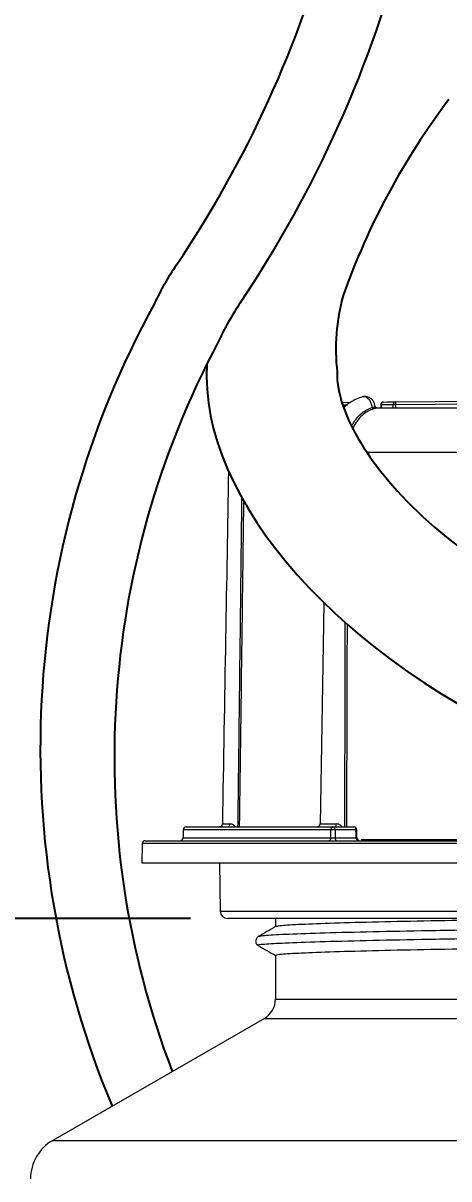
# Model space of a CAD drawing. Header units: inches. Extents: x 4.3 to 18.3, y 1.7 to 16.3.
# Drawn here: x 13.688 to 14.406, y 9.764 to 11.713 of the extents above; entities that cross this region are included whole.
import ezdxf

# ---------------------------------------------------------------- set-up
doc = ezdxf.new("R2010")
doc.units = ezdxf.units.IN
doc.header["$MEASUREMENT"] = 0
doc.header["$PDSIZE"] = -1
doc.layers.add('Dim', color=1, linetype='Continuous')
doc.layers.add('Object', color=4, linetype='Continuous')
doc.styles.get("Standard").update_dxf_attribs({"font": 'romans.shx'})
doc.dimstyles.get("Standard").update_dxf_attribs({"dimtxt": 0.125, "dimasz": 0.18, "dimexe": 0.06, "dimexo": 0.0625, "dimgap": 0.09, "dimtad": 0, "dimtih": 1, "dimtoh": 1, "dimdec": 4, "dimlfac": 2, "dimzin": 4, "dimdsep": 46, "dimlunit": 5, "dimtxsty": 'Standard', "dimcen": 0.09, "dimadec": 0, "dimazin": 1, "dimtfac": 1, "dimtdec": 4, "dimtofl": 0, "dimtmove": 0, "dimatfit": 0, "dimfxl": 0, "dimfrac": 2, "dimtolj": 1, "dimtzin": 0, "dimarcsym": 0})

# ---------------------------------------------------------------- blocks, each defined once
blk = doc.blocks.new('*D11')
at = {"layer": 'Defpoints', "color": 0}
for p in [(15.264, 12.4725), (14.1373, 12.3011), (15.264, 12.3011)]:
    blk.add_point(p, dxfattribs=at)
at = {"layer": 'Dim', "color": 0, "lineweight": -2}
for p, q in [((14.1373, 12.3636), (14.1373, 12.5325)), ((15.264, 12.3636), (15.264, 12.5325)), ((13.9573, 12.4725), (12.9119, 12.4725)), ((15.444, 12.4725), (15.624, 12.4725))]:
    blk.add_line(p, q, dxfattribs=at)
at = {"layer": 'Dim', "color": 0}
for points in [[(13.9573, 12.5025), (13.9573, 12.4425), (14.1373, 12.4725)], [(15.444, 12.5025), (15.444, 12.4425), (15.264, 12.4725)]]:
    blk.add_solid(points, dxfattribs=at)
at = {"layer": 'Dim', "color": 0, "insert": (12.3844, 12.4725), "char_height": 0.125, "attachment_point": 5}
blk.add_mtext('\\A1;2 1/4\\P [55mm]\\PClearance\\PRequired\\PDirectly\\PBelow\\PCounter', dxfattribs=at)
blk = doc.blocks.new('*D15')
at = {"layer": 'Defpoints', "color": 0}
for p in [(10.9986, 13.3011), (14.2381, 13.3011), (14.0329, 10.2028)]:
    blk.add_point(p, dxfattribs=at)
at = {"layer": 'Dim', "color": 0, "lineweight": -2}
for p, q in [((14.1756, 13.3011), (10.9386, 13.3011)), ((10.9986, 13.1211), (10.9986, 12.0278)), ((10.9986, 10.3828), (10.9986, 11.4252)), ((13.9704, 10.2028), (10.9386, 10.2028))]:
    blk.add_line(p, q, dxfattribs=at)
at = {"layer": 'Dim', "color": 0}
for points in [[(10.9686, 13.1211), (11.0286, 13.1211), (10.9986, 13.3011)], [(10.9686, 10.3828), (11.0286, 10.3828), (10.9986, 10.2028)]]:
    blk.add_solid(points, dxfattribs=at)
at = {"layer": 'Dim', "color": 0, "insert": (10.9986, 11.7265), "char_height": 0.125, "attachment_point": 5}
blk.add_mtext('\\A1;6 3/16\\P [155mm]', dxfattribs=at)
blk = doc.blocks.new('*D16')
at = {"layer": 'Defpoints', "color": 0}
for p in [(14.2381, 13.3011), (10.1019, 4.9757), (14.7006, 4.9757)]:
    blk.add_point(p, dxfattribs=at)
at = {"layer": 'Dim', "color": 0, "lineweight": -2}
for p, q in [((14.1756, 13.3011), (10.0419, 13.3011)), ((10.1019, 13.1211), (10.1019, 9.4413)), ((10.1019, 5.1557), (10.1019, 8.8387)), ((14.6381, 4.9757), (10.0419, 4.9757))]:
    blk.add_line(p, q, dxfattribs=at)
at = {"layer": 'Dim', "color": 0}
for points in [[(10.0719, 13.1211), (10.1319, 13.1211), (10.1019, 13.3011)], [(10.0719, 5.1557), (10.1319, 5.1557), (10.1019, 4.9757)]]:
    blk.add_solid(points, dxfattribs=at)
at = {"layer": 'Dim', "color": 0, "insert": (10.1019, 9.14), "char_height": 0.125, "attachment_point": 5}
blk.add_mtext('\\A1;16 5/8\\P [425mm]', dxfattribs=at)

msp = doc.modelspace()

# ---------------------------------------------------------------- linework, layer by layer
at = {"layer": 'Object', "color": 4, "linetype": 'Continuous', "lineweight": 15}
for p, q in [((14.315733, 11.074373), (14.5164, 11.076125)), ((14.225154, 11.073583), (14.239849, 11.073711)), ((14.234585, 11.068665), (14.226783, 11.068597)), ((14.28356, 11.064387), (14.508484, 11.064387)), ((14.291609, 11.069199), (14.290782, 11.069199)), ((14.290782, 11.069199), (14.290782, 11.064387)), ((14.291609, 11.069199), (14.291609, 11.064387)), ((14.311809, 11.064387), (14.311809, 11.069374)), ((14.315755, 11.069374), (14.311809, 11.069374)), ((14.512331, 11.071089), (14.315755, 11.069374)), ((14.315755, 11.069374), (14.315755, 11.064387)), ((14.492661, 10.988858), (14.267822, 10.988858)), ((13.963022, 10.357517), (14.210051, 10.357517)), ((14.210051, 10.357517), (14.245341, 10.357517)), ((13.893628, 10.334072), (15.474689, 10.334072)), ((13.958056, 10.352615), (13.957787, 10.338975)), ((13.957823, 10.338974), (13.957806, 10.338985)), ((13.957806, 10.338985), (14.206784, 10.338985)), ((13.958023, 10.352616), (13.958076, 10.352604)), ((14.206761, 10.352604), (13.958076, 10.352604)), ((14.206784, 10.338985), (14.206761, 10.352604)), ((14.249089, 10.352604), (14.213799, 10.352604)), ((14.213821, 10.338985), (14.249426, 10.338985)), ((14.250679, 10.338952), (14.250341, 10.35264)), ((14.257885, 10.335909), (14.480362, 10.335909)), ((13.888708, 10.329237), (13.888138, 10.296572)), ((15.479409, 10.329237), (13.888708, 10.329237)), ((13.888138, 10.296572), (15.479956, 10.296572)), ((14.019001, 10.296572), (14.020423, 10.215104)), ((14.020423, 10.215104), (15.353073, 10.215104)), ((15.368354, 10.202822), (14.032921, 10.202822)), ((14.113438, 10.202822), (14.113438, 10.189041)), ((14.15288, 10.162174), (14.153123, 10.161915)), ((14.113438, 10.140522), (14.113438, 10.066885)), ((14.113438, 10.066885), (14.700638, 10.066885)), ((14.094688, 10.034409), (13.738138, 9.828555)), ((14.094688, 10.034409), (14.700638, 10.034409)), ((13.738138, 9.828555), (15.633883, 9.828555))]:
    msp.add_line(p, q, dxfattribs=at)
at = {"layer": 'Object', "color": 4, "linetype": 'Continuous', "lineweight": 15, "flags": 128}
for points in [[(14.311809, 11.069374), (14.304852, 11.069314), (14.298117, 11.069255), (14.291609, 11.069199)], [(14.295739, 11.074199), (14.302181, 11.074255), (14.308847, 11.074314), (14.315733, 11.074373)], [(14.195167, 10.735481), (14.193918, 10.663921), (14.188653, 10.362288)], [(14.036391, 10.362429), (14.036327, 10.361466), (14.036156, 10.360543), (14.035886, 10.359694), (14.035526, 10.35895), (14.03509, 10.358341), (14.034594, 10.357889), (14.034057, 10.357611), (14.033499, 10.357517)], [(14.210051, 10.357517), (14.209416, 10.357423), (14.208805, 10.357144), (14.208241, 10.356692), (14.207744, 10.356083), (14.207335, 10.35534), (14.207027, 10.35449), (14.206834, 10.353567), (14.206761, 10.352604)], [(13.958076, 10.352604), (13.957878, 10.342607), (13.957806, 10.338985)], [(14.206784, 10.338985), (14.206711, 10.338022), (14.206517, 10.337098), (14.20621, 10.336249), (14.2058, 10.335506), (14.205304, 10.334896), (14.20474, 10.334444), (14.204129, 10.334166), (14.203495, 10.334072)], [(14.213799, 10.352604), (14.21381, 10.345709), (14.213821, 10.338985)], [(14.249426, 10.338985), (14.24926, 10.345705), (14.249089, 10.352604)]]:
    msp.add_lwpolyline(points, dxfattribs=at)
at = {"layer": 'Object', "color": 3}
for centre, radius, start, end in [((12.3716, 12.369412), 1.900564, 325.962729, 345.127067), ((12.3716, 12.369412), 2.025564, 326.183166, 345.577887), ((14.360884, 11.02574), 0.5, 145.962729, 154.566405), ((15.280176, 10.489407), 1.5631, 151.282148, 202.696698), ((14.469892, 10.963835), 0.5, 146.183166, 154.925367), ((15.332455, 10.47479), 1.490541, 151.948668, 200.831395)]:
    msp.add_arc(centre, radius, start, end, dxfattribs=at)
at = {"layer": 'Object', "color": 2}
for centre, radius, start, end in [((15.377854, 10.847367), 1.220029, 142.833131, 160.546599), ((14.55529, 11.163151), 0.340089, 164.561203, 186.540703)]:
    msp.add_arc(centre, radius, start, end, dxfattribs=at)
at = {"layer": 'Object', "color": 4, "linetype": 'Continuous', "lineweight": 15}
for centre, radius, start, end in [((14.279395, 11.065311), 0.002603, 183.733616, 258.313404), ((14.295782, 11.069199), 0.005, 90.5, 180), ((14.296229, 11.069589), 0.004636, 96.065229, 184.817042), ((14.31635, 11.069849), 0.004566, 97.77015, 185.977775), ((14.602809, 11.073128), 0.287078, 179.751478, 180.749374), ((13.963023, 10.352517), 0.005, 90, 178.866895), ((13.963048, 10.352544), 0.004973, 90.297786, 179.305906), ((14.018881, 10.362517), 0.005, 270.009783, 359.393717), ((14.183687, 10.362514), 0.004997, 270.02539, 359.028884), ((14.209338, 10.353086), 0.004487, 353.827161, 80.855322), ((14.20172, 10.361225), 0.014027, 344.668481, 4.924308), ((14.244628, 10.353086), 0.004487, 353.827161, 80.855322), ((14.245341, 10.352517), 0.005, 1.414731, 90), ((13.893628, 10.329151), 0.004921, 90, 179), ((13.952755, 10.339072), 0.005, 270.011983, 359.043886), ((13.952833, 10.339045), 0.004973, 270.295581, 359.305562), ((14.21028, 10.185267), 0.167374, 88.795218, 91.204782), ((14.218282, 10.338502), 0.004487, 173.827161, 260.855322), ((14.246825, 10.452336), 0.099758, 271.300389, 272.018813), ((14.253887, 10.338502), 0.004487, 173.827161, 260.855322), ((14.255676, 10.339072), 0.005, 181.53722, 269.988529), ((14.032921, 10.215322), 0.0125, 181, 270), ((14.075938, 10.066885), 0.0375, 300, 0), ((13.775638, 9.763603), 0.075, 120, 180)]:
    msp.add_arc(centre, radius, start, end, dxfattribs=at)
at = {"layer": 'Object', "color": 2}
msp.add_ellipse((14.759245, 10.915218), major_axis=(-0.739837, 0.315202), ratio=0.57894235, start_param=0.20099531, end_param=2.94363155, dxfattribs=at)
msp.add_open_spline([(14.217414, 11.124412), (14.216432, 11.109175), (14.219348, 11.083469), (14.250069, 11.01291), (14.277905, 10.969235), (14.402835, 10.831225), (14.542977, 10.735754), (14.846657, 10.61681), (15.008437, 10.594432), (15.186398, 10.61458), (15.233978, 10.632653), (15.260746, 10.649395)], degree=3, knots=[0.20099531, 0.20099531, 0.20099531, 0.20099531, 0.54941392, 0.54941392, 0.89783254, 0.89783254, 1.62162204, 1.62162204, 2.34541154, 2.34541154, 2.76037949, 2.76037949, 2.76037949, 2.76037949], dxfattribs=at)
at = {"layer": 'Object', "color": 4, "linetype": 'Continuous', "lineweight": 15}
for points, knots in [([(14.260017, 11.082991), (14.253027, 11.080358), (14.241629, 11.076064), (14.231829, 11.067856), (14.228309, 11.06424)], [0, 0, 0, 0, 0.208133124, 0.339402671, 0.339402671, 0.339402671, 0.339402671]), ([(14.276797, 11.065142), (14.276556, 11.066426), (14.275928, 11.069769), (14.273745, 11.074821), (14.270261, 11.079455), (14.266086, 11.082416), (14.262295, 11.083394), (14.260145, 11.082941), (14.259379, 11.082779)], [0, 0, 0, 0, 0.12125549, 0.31575139, 0.50832295, 0.70050862, 0.89329352, 1, 1, 1, 1]), ([(14.281377, 11.066553), (14.281203, 11.068228), (14.280802, 11.072088), (14.277589, 11.077267), (14.27273, 11.081463), (14.266808, 11.083456), (14.262071, 11.083777), (14.25982, 11.082824), (14.259472, 11.082678)], [0, 0, 0, 0, 0.1598639, 0.36823049, 0.56712635, 0.76561737, 0.96386422, 1, 1, 1, 1]), ([(14.241635, 11.033415), (14.24245, 11.034978), (14.247298, 11.043634), (14.258171, 11.057104), (14.270589, 11.062463), (14.276797, 11.065142)], [0.445258192, 0.445258192, 0.445258192, 0.445258192, 0.498905104, 0.749473055, 1, 1, 1, 1]), ([(14.278868, 11.062762), (14.272852, 11.060161), (14.260819, 11.054959), (14.249654, 11.041231), (14.244723, 11.031929), (14.2436, 11.029554)], [0, 0, 0, 0, 0.250453757, 0.500908674, 0.582960676, 0.582960676, 0.582960676, 0.582960676]), ([(14.276797, 11.065142), (14.278071, 11.065513), (14.280428, 11.0662), (14.28178, 11.066521), (14.28153, 11.066557), (14.281475, 11.066565)], [0, 0, 0, 0, 0.47822366, 0.88518057, 1, 1, 1, 1]), ([(14.28356, 11.064387), (14.283915, 11.064376), (14.284604, 11.064354), (14.283046, 11.06394), (14.280747, 11.063302), (14.279146, 11.062842), (14.278868, 11.062762)], [0, 0, 0, 0, 0.32810137, 0.63774692, 0.9369135, 1, 1, 1, 1]), ([(14.283773, 11.064386), (14.283775, 11.064386), (14.283779, 11.064385), (14.283608, 11.064406), (14.283265, 11.064495), (14.282753, 11.06473), (14.28219, 11.065218), (14.281765, 11.065889), (14.281715, 11.066395), (14.281694, 11.066605)], [0, 0, 0, 0, 0.11351424, 0.25184629, 0.36026694, 0.49195318, 0.66709674, 0.86152951, 1, 1, 1, 1]), ([(14.28345, 11.064384), (14.283614, 11.064383), (14.28384, 11.064382), (14.283788, 11.064385), (14.283773, 11.064386)], [0, 0, 0, 0, 0.726149058, 1, 1, 1, 1]), ([(14.034266, 10.957478), (14.032633, 10.86381), (14.029175, 10.665462), (14.02571, 10.467113), (14.02388, 10.362433)], [0.050093847, 0.050093847, 0.050093847, 0.050093847, 0.498676365, 1, 1, 1, 1]), ([(14.05026, 10.357517), (14.050491, 10.375876), (14.05142, 10.449451), (14.052496, 10.536829), (14.054141, 10.673151), (14.055453, 10.784482), (14.056525, 10.882009), (14.056854, 10.912233)], [0, 0, 0, 0, 0.08723771, 0.349604415, 0.415195781, 0.735006359, 0.878628083, 0.878628083, 0.878628083, 0.878628083]), ([(14.059615, 10.907317), (14.059254, 10.878732), (14.058038, 10.782844), (14.056601, 10.673151), (14.054797, 10.536829), (14.053628, 10.449451), (14.052632, 10.375876), (14.052384, 10.357517)], [0.12915892, 0.12915892, 0.12915892, 0.12915892, 0.264995683, 0.58480635, 0.650397518, 0.912762901, 1, 1, 1, 1]), ([(14.230271, 10.357517), (14.230324, 10.375979), (14.230532, 10.449483), (14.23073, 10.536747), (14.230904, 10.633157), (14.230967, 10.674526), (14.231002, 10.702136)], [0, 0, 0, 0, 0.087729267, 0.349267836, 0.414652455, 0.545845921, 0.545845921, 0.545845921, 0.545845921]), ([(14.234071, 10.699424), (14.234007, 10.672718), (14.2339, 10.632253), (14.233629, 10.536747), (14.233347, 10.449483), (14.233075, 10.375979), (14.233007, 10.357517)], [0.458452182, 0.458452182, 0.458452182, 0.458452182, 0.585349687, 0.650734102, 0.912271346, 1, 1, 1, 1]), ([(14.024467, 10.357517), (14.022689, 10.357517), (14.019731, 10.357517), (14.019149, 10.357517), (14.018916, 10.357517)], [0, 0, 0, 0, 0.600778165, 1, 1, 1, 1]), ([(14.024069, 10.362429), (14.024007, 10.362429), (14.023645, 10.362429), (14.025016, 10.362429), (14.028394, 10.362429), (14.033665, 10.362429), (14.036391, 10.362429)], [0, 0, 0, 0, 0.0456435, 0.26576564, 0.620289, 1, 1, 1, 1]), ([(14.045198, 10.357517), (14.045137, 10.357666), (14.044675, 10.358784), (14.042884, 10.36043), (14.039856, 10.362165), (14.03762, 10.362336), (14.036391, 10.362429)], [0, 0, 0, 0, 0.0421337, 0.31628644, 0.62414937, 1, 1, 1, 1]), ([(14.188683, 10.362429), (14.188673, 10.362434), (14.188651, 10.362444), (14.18868, 10.362342), (14.188697, 10.362287)], [0, 0, 0, 0, 0.45546466, 1, 1, 1, 1]), ([(14.188683, 10.362429), (14.188783, 10.362429), (14.189153, 10.362429), (14.191463, 10.362429), (14.196471, 10.362429), (14.20336, 10.362429), (14.210595, 10.362429), (14.214795, 10.362429), (14.215695, 10.362429)], [0, 0, 0, 0, 0.08648641, 0.32052807, 0.46778874, 0.70184827, 0.93610879, 1, 1, 1, 1]), ([(14.225471, 10.357517), (14.225411, 10.357659), (14.224944, 10.358772), (14.223088, 10.360416), (14.219813, 10.362161), (14.217156, 10.362334), (14.215695, 10.362429)], [0, 0, 0, 0, 0.04036082, 0.31521027, 0.62363711, 1, 1, 1, 1]), ([(14.206784, 10.338985), (14.20707, 10.338979), (14.207802, 10.338964), (14.209244, 10.33895), (14.210943, 10.338947), (14.212581, 10.338958), (14.213408, 10.338976), (14.213821, 10.338985)], [0, 0, 0, 0, 0.13848516, 0.35383697, 0.56917943, 0.78456376, 1, 1, 1, 1]), ([(14.249426, 10.338985), (14.249653, 10.338978), (14.250219, 10.338963), (14.250667, 10.33895), (14.250622, 10.33895), (14.250607, 10.33895)], [0, 0, 0, 0, 0.31437575, 0.7805782, 1, 1, 1, 1]), ([(14.583198, 10.202461), (14.546048, 10.201798), (14.472953, 10.200495), (14.372788, 10.198767), (14.2839, 10.19687), (14.209386, 10.194824), (14.154452, 10.192741), (14.12095, 10.190811), (14.116791, 10.18968), (14.114896, 10.189165)], [0, 0, 0, 0, 0.14587303, 0.28702422, 0.43134829, 0.57976493, 0.72917348, 0.87661131, 1, 1, 1, 1]), ([(14.113639, 10.189157), (14.108768, 10.186344), (14.099025, 10.180717), (14.089283, 10.17509), (14.084411, 10.172277)], [0, 0, 0, 0, 0.49999755, 1, 1, 1, 1]), ([(14.577354, 10.185592), (14.538356, 10.184929), (14.461623, 10.183626), (14.356475, 10.181898), (14.263162, 10.18), (14.184949, 10.177954), (14.127248, 10.175872), (14.091812, 10.173921), (14.087425, 10.172771), (14.085386, 10.172237)], [0, 0, 0, 0, 0.145204453, 0.285709136, 0.429371934, 0.577108422, 0.725832112, 0.872594249, 1, 1, 1, 1]), ([(14.084422, 10.172283), (14.083507, 10.171632), (14.081547, 10.170239), (14.079562, 10.165926), (14.080442, 10.160343), (14.083075, 10.158236), (14.084422, 10.157158)], [0, 0, 0, 0, 0.2115021, 0.45293185, 0.71997995, 1, 1, 1, 1]), ([(14.577354, 10.170933), (14.538355, 10.17027), (14.46162, 10.168967), (14.356489, 10.167239), (14.263107, 10.165342), (14.185158, 10.163295), (14.126466, 10.161214), (14.093421, 10.159192), (14.08046, 10.157934), (14.08497, 10.157265), (14.085395, 10.157202)], [0, 0, 0, 0, 0.14104845, 0.27753164, 0.41708256, 0.56059057, 0.70505752, 0.84761907, 0.98562929, 1, 1, 1, 1]), ([(14.084411, 10.157164), (14.089283, 10.154351), (14.098958, 10.148763), (14.108633, 10.143175), (14.113438, 10.1404)], [0, 0, 0, 0, 0.5034771, 1, 1, 1, 1]), ([(14.583198, 10.154064), (14.546048, 10.153401), (14.472952, 10.152098), (14.37279, 10.15037), (14.283893, 10.148472), (14.209413, 10.146426), (14.154352, 10.144343), (14.119772, 10.142327), (14.115526, 10.141117), (14.113438, 10.140522)], [0, 0, 0, 0, 0.14310511, 0.28157798, 0.42316352, 0.56876398, 0.71533752, 0.85997775, 1, 1, 1, 1])]:
    msp.add_open_spline(points, degree=3, knots=knots, dxfattribs=at)

# ---------------------------------------------------------------- dimensions: what is measured, and where the dimension line sits
at = {"layer": 'Dim'}
for base, p1, p2, picture, middle in [((10.101944, 4.975702), (14.238146, 13.301079), (14.700638, 4.975702), '*D16', (10.101944, 9.139989)), ((10.998638, 13.301079), (14.032921, 10.202822), (14.238146, 13.301079), '*D15', (10.998638, 11.72647))]:
    dim = msp.add_linear_dim(base=base, p1=p1, p2=p2, angle=90, dimstyle='Standard', override={"dimpost": '\\X'}, dxfattribs=at)
    dim.commit()
    dim.dimension.update_dxf_attribs({"geometry": picture, "text_midpoint": middle, "dimtype": 160})
dim = msp.add_linear_dim(base=(15.26401, 12.472522), p1=(14.137265, 12.301079), p2=(15.26401, 12.301079), text='<>\\PClearance\\PRequired\\PDirectly\\PBelow\\PCounter', dimstyle='Standard', override={"dimpost": '\\X'}, dxfattribs=at)
dim.commit()
dim.dimension.update_dxf_attribs({"geometry": '*D11', "text_midpoint": (12.384438, 12.472522), "dimtype": 160})

doc.saveas('drawing.dxf')
